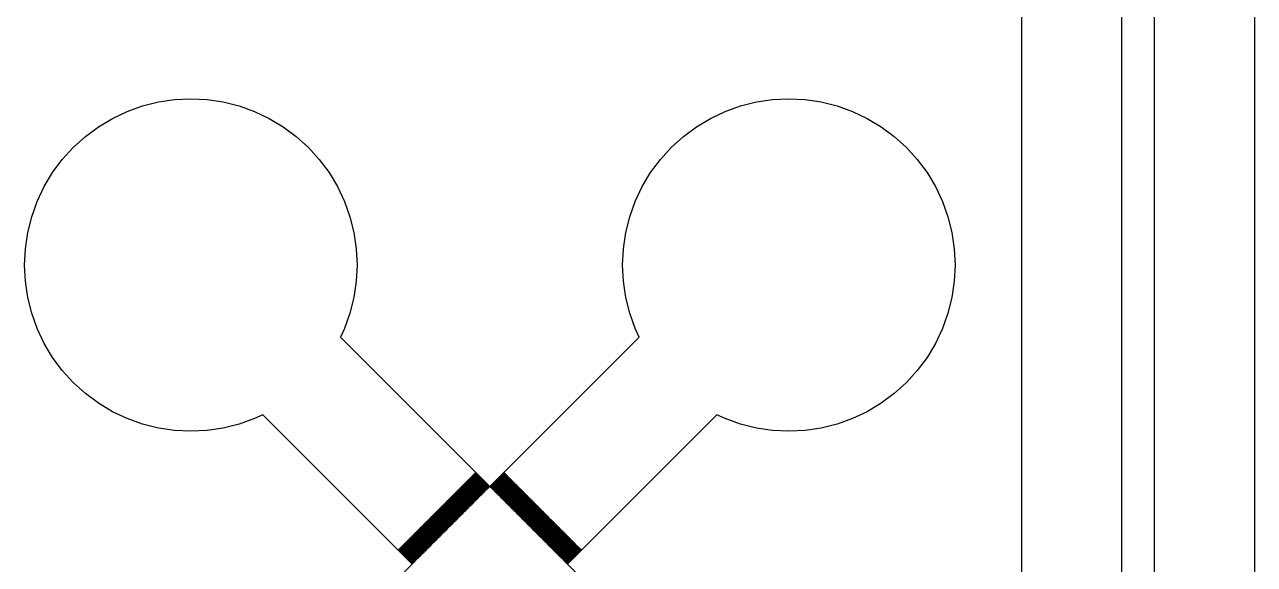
# Model space of a CAD drawing. Extents: x -16 to 132, y -40 to 113.
# Drawn here: x 94.08 to 113, y 9.2 to 17.5 of the extents above; entities that cross this region are included whole.
import ezdxf

# ---------------------------------------------------------------- set-up
doc = ezdxf.new("R2010")
doc.units = 0

msp = doc.modelspace()

# ---------------------------------------------------------------- linework, layer by layer
for p, q in [((112.997, 76.1837), (112.997, -2.55649)), ((111.463, -1.0226), (111.463, 74.6498)), ((110.952, 74.1385), (110.952, -0.51129)), ((109.418, 1.0226), (109.418, 72.6046)), ((95.8964, 16.2486), (96.1398, 16.3096)), ((96.1398, 16.3096), (96.388, 16.3464)), ((96.388, 16.3464), (96.6385, 16.3587)), ((96.6385, 16.3587), (96.8892, 16.3464)), ((96.8892, 16.3464), (97.1373, 16.3096)), ((97.1373, 16.3096), (97.3807, 16.2486)), ((105.094, 16.2486), (105.337, 16.3096)), ((105.337, 16.3096), (105.586, 16.3464)), ((105.586, 16.3464), (105.836, 16.3587)), ((105.836, 16.3587), (106.087, 16.3464)), ((106.087, 16.3464), (106.335, 16.3096)), ((106.335, 16.3096), (106.578, 16.2486)), ((95.4334, 16.0569), (95.6602, 16.1641)), ((95.6602, 16.1641), (95.8964, 16.2486)), ((97.3807, 16.2486), (97.6169, 16.1641)), ((97.6169, 16.1641), (97.8437, 16.0569)), ((104.631, 16.0569), (104.858, 16.1641)), ((104.858, 16.1641), (105.094, 16.2486)), ((106.578, 16.2486), (106.815, 16.1641)), ((106.815, 16.1641), (107.041, 16.0569)), ((95.0167, 15.7784), (95.2182, 15.9279)), ((95.2182, 15.9279), (95.4334, 16.0569)), ((97.8437, 16.0569), (98.0589, 15.9279)), ((98.0589, 15.9279), (98.2604, 15.7784)), ((104.214, 15.7784), (104.416, 15.9279)), ((104.416, 15.9279), (104.631, 16.0569)), ((107.041, 16.0569), (107.257, 15.9279)), ((107.257, 15.9279), (107.458, 15.7784)), ((94.8308, 15.6099), (95.0167, 15.7784)), ((98.2604, 15.7784), (98.4463, 15.6099)), ((104.028, 15.6099), (104.214, 15.7784)), ((107.458, 15.7784), (107.644, 15.6099)), ((94.6624, 15.424), (94.8308, 15.6099)), ((98.4463, 15.6099), (98.6148, 15.424)), ((103.86, 15.424), (104.028, 15.6099)), ((107.644, 15.6099), (107.812, 15.424)), ((94.5129, 15.2225), (94.6624, 15.424)), ((98.6148, 15.424), (98.7642, 15.2225)), ((103.711, 15.2225), (103.86, 15.424)), ((107.812, 15.424), (107.962, 15.2225)), ((94.3839, 15.0074), (94.5129, 15.2225)), ((98.7642, 15.2225), (98.8932, 15.0073)), ((103.582, 15.0073), (103.711, 15.2225)), ((107.962, 15.2225), (108.091, 15.0074)), ((94.2767, 14.7805), (94.3839, 15.0074)), ((98.8932, 15.0073), (99.0005, 14.7805)), ((103.474, 14.7805), (103.582, 15.0073)), ((108.091, 15.0074), (108.198, 14.7805)), ((94.1922, 14.5443), (94.2767, 14.7805)), ((99.0005, 14.7805), (99.085, 14.5443)), ((103.39, 14.5443), (103.474, 14.7805)), ((108.198, 14.7805), (108.283, 14.5443)), ((94.1312, 14.301), (94.1922, 14.5443)), ((99.085, 14.5443), (99.1459, 14.301)), ((103.329, 14.301), (103.39, 14.5443)), ((108.283, 14.5443), (108.344, 14.301)), ((94.0944, 14.0528), (94.1312, 14.301)), ((99.1459, 14.301), (99.1828, 14.0528)), ((103.292, 14.0528), (103.329, 14.301)), ((108.344, 14.301), (108.38, 14.0528)), ((94.0821, 13.8022), (94.0944, 14.0528)), ((99.1828, 14.0528), (99.1951, 13.8022)), ((103.28, 13.8022), (103.292, 14.0528)), ((108.38, 14.0528), (108.393, 13.8022)), ((94.0944, 13.5516), (94.0821, 13.8022)), ((99.1951, 13.8022), (99.1828, 13.5516)), ((103.292, 13.5516), (103.28, 13.8022)), ((108.393, 13.8022), (108.38, 13.5516)), ((94.1312, 13.3035), (94.0944, 13.5516)), ((99.1828, 13.5516), (99.146, 13.3035)), ((103.329, 13.3035), (103.292, 13.5516)), ((108.38, 13.5516), (108.344, 13.3035)), ((94.1922, 13.0601), (94.1312, 13.3035)), ((99.146, 13.3035), (99.085, 13.0601)), ((103.39, 13.0601), (103.329, 13.3035)), ((108.344, 13.3035), (108.283, 13.0601)), ((94.2767, 12.8239), (94.1922, 13.0601)), ((99.085, 13.0601), (99.0005, 12.8239)), ((103.474, 12.8239), (103.39, 13.0601)), ((108.283, 13.0601), (108.198, 12.8239)), ((94.3839, 12.5971), (94.2767, 12.8239)), ((99.0005, 12.8239), (98.9393, 12.6946)), ((98.9393, 12.6946), (101.237, 10.3965)), ((101.237, 10.3965), (103.535, 12.6946)), ((103.535, 12.6946), (103.474, 12.8239)), ((108.198, 12.8239), (108.091, 12.5971)), ((94.5129, 12.3819), (94.3839, 12.5971)), ((108.091, 12.5971), (107.962, 12.3819)), ((94.6624, 12.1804), (94.5129, 12.3819)), ((107.962, 12.3819), (107.812, 12.1804)), ((94.8308, 11.9945), (94.6624, 12.1804)), ((107.812, 12.1804), (107.644, 11.9945)), ((95.0167, 11.826), (94.8308, 11.9945)), ((107.644, 11.9945), (107.458, 11.826)), ((95.2182, 11.6766), (95.0167, 11.826)), ((107.458, 11.826), (107.257, 11.6766)), ((95.4334, 11.5476), (95.2182, 11.6766)), ((95.6602, 11.4403), (95.4334, 11.5476)), ((107.041, 11.5476), (106.815, 11.4403)), ((107.257, 11.6766), (107.041, 11.5476)), ((95.8965, 11.3558), (95.6602, 11.4403)), ((96.1398, 11.2949), (95.8965, 11.3558)), ((97.3807, 11.3558), (97.1373, 11.2948)), ((97.6169, 11.4403), (97.3807, 11.3558)), ((97.7462, 11.5015), (97.6169, 11.4403)), ((100.044, 9.2034), (97.7462, 11.5015)), ((104.729, 11.5015), (102.43, 9.2034)), ((104.858, 11.4403), (104.729, 11.5015)), ((105.094, 11.3558), (104.858, 11.4403)), ((105.337, 11.2948), (105.094, 11.3558)), ((106.578, 11.3558), (106.335, 11.2949)), ((106.815, 11.4403), (106.578, 11.3558)), ((96.388, 11.258), (96.1398, 11.2949)), ((96.6386, 11.2457), (96.388, 11.258)), ((96.8892, 11.258), (96.6386, 11.2457)), ((97.1373, 11.2948), (96.8892, 11.258)), ((105.586, 11.258), (105.337, 11.2948)), ((105.836, 11.2457), (105.586, 11.258)), ((106.087, 11.258), (105.836, 11.2457)), ((106.335, 11.2949), (106.087, 11.258)), ((101.013, 10.6062), (101.006, 10.5989)), ((101.006, 10.5989), (101.223, 10.382)), ((101.23, 10.3892), (101.013, 10.6062)), ((101.462, 10.6062), (101.245, 10.3892)), ((101.252, 10.382), (101.469, 10.5989)), ((101.469, 10.5989), (101.462, 10.6062)), ((100.811, 10.4037), (100.804, 10.3965)), ((101.028, 10.1868), (100.811, 10.4037)), ((100.825, 10.4182), (100.818, 10.4109)), ((100.818, 10.4109), (101.035, 10.194)), ((101.042, 10.2012), (100.825, 10.4182)), ((100.84, 10.4326), (100.832, 10.4254)), ((100.832, 10.4254), (101.049, 10.2085)), ((101.057, 10.2157), (100.84, 10.4326)), ((100.854, 10.4471), (100.847, 10.4398)), ((100.847, 10.4398), (101.064, 10.2229)), ((101.071, 10.2302), (100.854, 10.4471)), ((100.869, 10.4615), (100.861, 10.4543)), ((100.861, 10.4543), (101.078, 10.2374)), ((101.086, 10.2446), (100.869, 10.4615)), ((100.883, 10.476), (100.876, 10.4688)), ((100.876, 10.4688), (101.093, 10.2519)), ((101.1, 10.2591), (100.883, 10.476)), ((100.898, 10.4905), (100.89, 10.4832)), ((100.89, 10.4832), (101.107, 10.2663)), ((101.114, 10.2736), (100.898, 10.4905)), ((100.912, 10.5049), (100.905, 10.4977)), ((100.905, 10.4977), (101.122, 10.2808)), ((101.129, 10.288), (100.912, 10.5049)), ((100.926, 10.5194), (100.919, 10.5122)), ((100.919, 10.5122), (101.136, 10.2952)), ((101.143, 10.3025), (100.926, 10.5194)), ((100.941, 10.5339), (100.934, 10.5266)), ((100.934, 10.5266), (101.151, 10.3097)), ((101.158, 10.3169), (100.941, 10.5339)), ((100.955, 10.5483), (100.948, 10.5411)), ((100.948, 10.5411), (101.165, 10.3242)), ((101.172, 10.3314), (100.955, 10.5483)), ((100.97, 10.5628), (100.963, 10.5555)), ((100.963, 10.5555), (101.18, 10.3386)), ((101.187, 10.3459), (100.97, 10.5628)), ((100.984, 10.5772), (100.977, 10.57)), ((100.977, 10.57), (101.194, 10.3531)), ((101.201, 10.3603), (100.984, 10.5772)), ((100.999, 10.5917), (100.992, 10.5845)), ((100.992, 10.5845), (101.208, 10.3676)), ((101.216, 10.3748), (100.999, 10.5917)), ((101.476, 10.5917), (101.259, 10.3748)), ((101.266, 10.3676), (101.483, 10.5845)), ((101.49, 10.5772), (101.274, 10.3603)), ((101.281, 10.3531), (101.498, 10.57)), ((101.505, 10.5628), (101.288, 10.3459)), ((101.295, 10.3386), (101.512, 10.5556)), ((101.519, 10.5483), (101.302, 10.3314)), ((101.31, 10.3242), (101.527, 10.5411)), ((101.534, 10.5339), (101.317, 10.3169)), ((101.324, 10.3097), (101.541, 10.5266)), ((101.548, 10.5194), (101.331, 10.3025)), ((101.339, 10.2953), (101.556, 10.5122)), ((101.563, 10.5049), (101.346, 10.288)), ((101.353, 10.2808), (101.57, 10.4977)), ((101.577, 10.4905), (101.36, 10.2736)), ((101.368, 10.2663), (101.584, 10.4832)), ((101.592, 10.476), (101.375, 10.2591)), ((101.382, 10.2519), (101.599, 10.4688)), ((101.606, 10.4615), (101.389, 10.2446)), ((101.396, 10.2374), (101.613, 10.4543)), ((101.621, 10.4471), (101.404, 10.2302)), ((101.411, 10.2229), (101.628, 10.4398)), ((101.635, 10.4326), (101.418, 10.2157)), ((101.425, 10.2085), (101.642, 10.4254)), ((101.65, 10.4182), (101.433, 10.2012)), ((101.44, 10.194), (101.657, 10.4109)), ((101.664, 10.4037), (101.447, 10.1868)), ((101.483, 10.5845), (101.476, 10.5917)), ((101.498, 10.57), (101.49, 10.5772)), ((101.512, 10.5556), (101.505, 10.5628)), ((101.527, 10.5411), (101.519, 10.5483)), ((101.541, 10.5266), (101.534, 10.5339)), ((101.556, 10.5122), (101.548, 10.5194)), ((101.57, 10.4977), (101.563, 10.5049)), ((101.584, 10.4832), (101.577, 10.4905)), ((101.599, 10.4688), (101.592, 10.476)), ((101.613, 10.4543), (101.606, 10.4615)), ((101.628, 10.4398), (101.621, 10.4471)), ((101.642, 10.4254), (101.635, 10.4326)), ((101.657, 10.4109), (101.65, 10.4182)), ((101.671, 10.3965), (101.664, 10.4037)), ((100.623, 10.2157), (100.616, 10.2085)), ((100.84, 9.99878), (100.623, 10.2157)), ((100.637, 10.2302), (100.63, 10.2229)), ((100.63, 10.2229), (100.847, 10.006)), ((100.854, 10.0132), (100.637, 10.2302)), ((100.652, 10.2446), (100.644, 10.2374)), ((100.644, 10.2374), (100.861, 10.0205)), ((100.869, 10.0277), (100.652, 10.2446)), ((100.666, 10.2591), (100.659, 10.2518)), ((100.659, 10.2518), (100.876, 10.0349)), ((100.883, 10.0421), (100.666, 10.2591)), ((100.681, 10.2735), (100.673, 10.2663)), ((100.673, 10.2663), (100.89, 10.0494)), ((100.898, 10.0566), (100.681, 10.2735)), ((100.695, 10.288), (100.688, 10.2808)), ((100.688, 10.2808), (100.905, 10.0639)), ((100.912, 10.0711), (100.695, 10.288)), ((100.71, 10.3025), (100.702, 10.2952)), ((100.702, 10.2952), (100.919, 10.0783)), ((100.926, 10.0855), (100.71, 10.3025)), ((100.724, 10.3169), (100.717, 10.3097)), ((100.717, 10.3097), (100.934, 10.0928)), ((100.941, 10.1), (100.724, 10.3169)), ((100.738, 10.3314), (100.731, 10.3242)), ((100.731, 10.3242), (100.948, 10.1072)), ((100.955, 10.1145), (100.738, 10.3314)), ((100.753, 10.3458), (100.746, 10.3386)), ((100.746, 10.3386), (100.963, 10.1217)), ((100.97, 10.1289), (100.753, 10.3458)), ((100.767, 10.3603), (100.76, 10.3531)), ((100.76, 10.3531), (100.977, 10.1362)), ((100.984, 10.1434), (100.767, 10.3603)), ((100.782, 10.3748), (100.775, 10.3675)), ((100.775, 10.3675), (100.992, 10.1506)), ((100.999, 10.1579), (100.782, 10.3748)), ((100.796, 10.3892), (100.789, 10.382)), ((100.789, 10.382), (101.006, 10.1651)), ((101.013, 10.1723), (100.796, 10.3892)), ((100.804, 10.3965), (101.02, 10.1795)), ((101.049, 10.2085), (101.057, 10.2157)), ((101.064, 10.2229), (101.071, 10.2302)), ((101.078, 10.2374), (101.086, 10.2446)), ((101.093, 10.2519), (101.1, 10.2591)), ((101.107, 10.2663), (101.114, 10.2736)), ((101.122, 10.2808), (101.129, 10.288)), ((101.136, 10.2952), (101.143, 10.3025)), ((101.151, 10.3097), (101.158, 10.3169)), ((101.165, 10.3242), (101.172, 10.3314)), ((101.18, 10.3386), (101.187, 10.3459)), ((101.194, 10.3531), (101.201, 10.3603)), ((101.208, 10.3676), (101.216, 10.3748)), ((101.223, 10.382), (101.23, 10.3892)), ((101.245, 10.3892), (101.252, 10.382)), ((101.259, 10.3748), (101.266, 10.3676)), ((101.274, 10.3603), (101.281, 10.3531)), ((101.288, 10.3459), (101.295, 10.3386)), ((101.302, 10.3314), (101.31, 10.3242)), ((101.317, 10.3169), (101.324, 10.3097)), ((101.331, 10.3025), (101.339, 10.2953)), ((101.346, 10.288), (101.353, 10.2808)), ((101.36, 10.2736), (101.368, 10.2663)), ((101.375, 10.2591), (101.382, 10.2519)), ((101.389, 10.2446), (101.396, 10.2374)), ((101.404, 10.2302), (101.411, 10.2229)), ((101.418, 10.2157), (101.425, 10.2085)), ((101.454, 10.1796), (101.671, 10.3965)), ((101.678, 10.3893), (101.462, 10.1723)), ((101.469, 10.1651), (101.686, 10.382)), ((101.693, 10.3748), (101.476, 10.1579)), ((101.483, 10.1506), (101.7, 10.3676)), ((101.707, 10.3603), (101.49, 10.1434)), ((101.498, 10.1362), (101.715, 10.3531)), ((101.722, 10.3459), (101.505, 10.1289)), ((101.512, 10.1217), (101.729, 10.3386)), ((101.736, 10.3314), (101.519, 10.1145)), ((101.527, 10.1072), (101.744, 10.3242)), ((101.751, 10.3169), (101.534, 10.1)), ((101.541, 10.0928), (101.758, 10.3097)), ((101.765, 10.3025), (101.548, 10.0855)), ((101.556, 10.0783), (101.772, 10.2952)), ((101.78, 10.288), (101.563, 10.0711)), ((101.57, 10.0639), (101.787, 10.2808)), ((101.794, 10.2736), (101.577, 10.0566)), ((101.584, 10.0494), (101.801, 10.2663)), ((101.809, 10.2591), (101.592, 10.0422)), ((101.599, 10.0349), (101.816, 10.2519)), ((101.823, 10.2446), (101.606, 10.0277)), ((101.613, 10.0205), (101.83, 10.2374)), ((101.838, 10.2302), (101.621, 10.0133)), ((101.628, 10.006), (101.845, 10.2229)), ((101.852, 10.2157), (101.635, 9.99879)), ((101.686, 10.382), (101.678, 10.3893)), ((101.7, 10.3676), (101.693, 10.3748)), ((101.715, 10.3531), (101.707, 10.3603)), ((101.729, 10.3386), (101.722, 10.3459)), ((101.744, 10.3242), (101.736, 10.3314)), ((101.758, 10.3097), (101.751, 10.3169)), ((101.772, 10.2952), (101.765, 10.3025)), ((101.787, 10.2808), (101.78, 10.288)), ((101.801, 10.2663), (101.794, 10.2736)), ((101.816, 10.2519), (101.809, 10.2591)), ((101.83, 10.2374), (101.823, 10.2446)), ((101.845, 10.2229), (101.838, 10.2302)), ((101.859, 10.2085), (101.852, 10.2157)), ((100.435, 10.0277), (100.428, 10.0205)), ((100.652, 9.81078), (100.435, 10.0277)), ((100.449, 10.0421), (100.442, 10.0349)), ((100.442, 10.0349), (100.659, 9.81801)), ((100.666, 9.82523), (100.449, 10.0421)), ((100.464, 10.0566), (100.456, 10.0494)), ((100.456, 10.0494), (100.673, 9.83247)), ((100.681, 9.83969), (100.464, 10.0566)), ((100.478, 10.0711), (100.471, 10.0638)), ((100.471, 10.0638), (100.688, 9.84692)), ((100.695, 9.85416), (100.478, 10.0711)), ((100.493, 10.0855), (100.485, 10.0783)), ((100.485, 10.0783), (100.702, 9.86139)), ((100.71, 9.86861), (100.493, 10.0855)), ((100.507, 10.1), (100.5, 10.0928)), ((100.5, 10.0928), (100.717, 9.87584)), ((100.724, 9.88307), (100.507, 10.1)), ((100.522, 10.1145), (100.514, 10.1072)), ((100.514, 10.1072), (100.731, 9.8903)), ((100.738, 9.89754), (100.522, 10.1145)), ((100.536, 10.1289), (100.529, 10.1217)), ((100.529, 10.1217), (100.746, 9.90477)), ((100.753, 9.912), (100.536, 10.1289)), ((100.55, 10.1434), (100.543, 10.1362)), ((100.543, 10.1362), (100.76, 9.91924)), ((100.767, 9.92647), (100.55, 10.1434)), ((100.565, 10.1579), (100.558, 10.1506)), ((100.558, 10.1506), (100.775, 9.9337)), ((100.782, 9.94093), (100.565, 10.1579)), ((100.579, 10.1723), (100.572, 10.1651)), ((100.572, 10.1651), (100.789, 9.94815)), ((100.796, 9.9554), (100.579, 10.1723)), ((100.594, 10.1868), (100.587, 10.1795)), ((100.587, 10.1795), (100.804, 9.96262)), ((100.811, 9.96985), (100.594, 10.1868)), ((100.608, 10.2012), (100.601, 10.194)), ((100.601, 10.194), (100.818, 9.97708)), ((100.825, 9.98431), (100.608, 10.2012)), ((100.616, 10.2085), (100.832, 9.99155)), ((100.861, 10.0205), (100.869, 10.0277)), ((100.876, 10.0349), (100.883, 10.0421)), ((100.89, 10.0494), (100.898, 10.0566)), ((100.905, 10.0639), (100.912, 10.0711)), ((100.919, 10.0783), (100.926, 10.0855)), ((100.934, 10.0928), (100.941, 10.1)), ((100.948, 10.1072), (100.955, 10.1145)), ((100.963, 10.1217), (100.97, 10.1289)), ((100.977, 10.1362), (100.984, 10.1434)), ((100.992, 10.1506), (100.999, 10.1579)), ((101.006, 10.1651), (101.013, 10.1723)), ((101.02, 10.1795), (101.028, 10.1868)), ((101.035, 10.194), (101.042, 10.2012)), ((101.433, 10.2012), (101.44, 10.194)), ((101.447, 10.1868), (101.454, 10.1796)), ((101.462, 10.1723), (101.469, 10.1651)), ((101.476, 10.1579), (101.483, 10.1506)), ((101.49, 10.1434), (101.498, 10.1362)), ((101.505, 10.1289), (101.512, 10.1217)), ((101.519, 10.1145), (101.527, 10.1072)), ((101.534, 10.1), (101.541, 10.0928)), ((101.548, 10.0855), (101.556, 10.0783)), ((101.563, 10.0711), (101.57, 10.0639)), ((101.577, 10.0566), (101.584, 10.0494)), ((101.592, 10.0422), (101.599, 10.0349)), ((101.606, 10.0277), (101.613, 10.0205)), ((101.642, 9.99155), (101.859, 10.2085)), ((101.866, 10.2012), (101.65, 9.98433)), ((101.657, 9.97708), (101.874, 10.194)), ((101.881, 10.1868), (101.664, 9.96986)), ((101.671, 9.96262), (101.888, 10.1795)), ((101.895, 10.1723), (101.678, 9.9554)), ((101.686, 9.94815), (101.903, 10.1651)), ((101.91, 10.1579), (101.693, 9.94093)), ((101.7, 9.9337), (101.917, 10.1506)), ((101.924, 10.1434), (101.707, 9.92647)), ((101.715, 9.91924), (101.932, 10.1362)), ((101.939, 10.1289), (101.722, 9.91202)), ((101.729, 9.90477), (101.946, 10.1217)), ((101.953, 10.1145), (101.736, 9.89755)), ((101.744, 9.89032), (101.96, 10.1073)), ((101.968, 10.1), (101.751, 9.88309)), ((101.758, 9.87587), (101.975, 10.0928)), ((101.982, 10.0855), (101.765, 9.86862)), ((101.772, 9.8614), (101.989, 10.0783)), ((101.997, 10.0711), (101.78, 9.85416)), ((101.787, 9.84694), (102.004, 10.0639)), ((102.011, 10.0566), (101.794, 9.83969)), ((101.801, 9.83247), (102.018, 10.0494)), ((102.026, 10.0421), (101.809, 9.82523)), ((101.816, 9.81801), (102.033, 10.0349)), ((102.04, 10.0277), (101.823, 9.81078)), ((101.874, 10.194), (101.866, 10.2012)), ((101.888, 10.1795), (101.881, 10.1868)), ((101.903, 10.1651), (101.895, 10.1723)), ((101.917, 10.1506), (101.91, 10.1579)), ((101.932, 10.1362), (101.924, 10.1434)), ((101.946, 10.1217), (101.939, 10.1289)), ((101.96, 10.1073), (101.953, 10.1145)), ((101.975, 10.0928), (101.968, 10.1)), ((101.989, 10.0783), (101.982, 10.0855)), ((102.004, 10.0639), (101.997, 10.0711)), ((102.018, 10.0494), (102.011, 10.0566)), ((102.033, 10.0349), (102.026, 10.0421)), ((102.047, 10.0205), (102.04, 10.0277)), ((100.247, 9.83969), (100.24, 9.83247)), ((100.464, 9.62277), (100.247, 9.83969)), ((100.261, 9.85416), (100.254, 9.84694)), ((100.254, 9.84694), (100.471, 9.63)), ((100.478, 9.63724), (100.261, 9.85416)), ((100.276, 9.86862), (100.268, 9.8614)), ((100.268, 9.8614), (100.485, 9.64447)), ((100.493, 9.6517), (100.276, 9.86862)), ((100.29, 9.88309), (100.283, 9.87587)), ((100.283, 9.87587), (100.5, 9.65894)), ((100.507, 9.66617), (100.29, 9.88309)), ((100.305, 9.89755), (100.297, 9.89032)), ((100.297, 9.89032), (100.514, 9.6734)), ((100.522, 9.68063), (100.305, 9.89755)), ((100.319, 9.91202), (100.312, 9.90477)), ((100.312, 9.90477), (100.529, 9.68785)), ((100.536, 9.6951), (100.319, 9.91202)), ((100.334, 9.92647), (100.326, 9.91924)), ((100.326, 9.91924), (100.543, 9.70232)), ((100.55, 9.70955), (100.334, 9.92647)), ((100.348, 9.94093), (100.341, 9.9337)), ((100.341, 9.9337), (100.558, 9.71678)), ((100.565, 9.72401), (100.348, 9.94093)), ((100.362, 9.9554), (100.355, 9.94817)), ((100.355, 9.94817), (100.572, 9.73125)), ((100.579, 9.73848), (100.362, 9.9554)), ((100.377, 9.96986), (100.37, 9.96262)), ((100.37, 9.96262), (100.587, 9.7457)), ((100.594, 9.75293), (100.377, 9.96986)), ((100.391, 9.98431), (100.384, 9.97708)), ((100.384, 9.97708), (100.601, 9.76016)), ((100.608, 9.76738), (100.391, 9.98431)), ((100.406, 9.99878), (100.399, 9.99155)), ((100.399, 9.99155), (100.616, 9.77463)), ((100.623, 9.78185), (100.406, 9.99878)), ((100.42, 10.0132), (100.413, 10.006)), ((100.413, 10.006), (100.63, 9.78909)), ((100.637, 9.79631), (100.42, 10.0132)), ((100.428, 10.0205), (100.644, 9.80354)), ((100.673, 9.83247), (100.681, 9.83969)), ((100.688, 9.84692), (100.695, 9.85416)), ((100.702, 9.86139), (100.71, 9.86861)), ((100.717, 9.87584), (100.724, 9.88307)), ((100.731, 9.8903), (100.738, 9.89754)), ((100.746, 9.90477), (100.753, 9.912)), ((100.76, 9.91924), (100.767, 9.92647)), ((100.775, 9.9337), (100.782, 9.94093)), ((100.789, 9.94815), (100.796, 9.9554)), ((100.804, 9.96262), (100.811, 9.96985)), ((100.818, 9.97708), (100.825, 9.98431)), ((100.832, 9.99155), (100.84, 9.99878)), ((100.847, 10.006), (100.854, 10.0132)), ((101.621, 10.0133), (101.628, 10.006)), ((101.635, 9.99879), (101.642, 9.99155)), ((101.65, 9.98433), (101.657, 9.97708)), ((101.664, 9.96986), (101.671, 9.96262)), ((101.678, 9.9554), (101.686, 9.94815)), ((101.693, 9.94093), (101.7, 9.9337)), ((101.707, 9.92647), (101.715, 9.91924)), ((101.722, 9.91202), (101.729, 9.90477)), ((101.736, 9.89755), (101.744, 9.89032)), ((101.751, 9.88309), (101.758, 9.87587)), ((101.765, 9.86862), (101.772, 9.8614)), ((101.78, 9.85416), (101.787, 9.84694)), ((101.794, 9.83969), (101.801, 9.83247)), ((101.83, 9.80354), (102.047, 10.0205)), ((102.054, 10.0133), (101.838, 9.79633)), ((101.845, 9.78909), (102.062, 10.006)), ((102.069, 9.99879), (101.852, 9.78186)), ((101.859, 9.77464), (102.076, 9.99156)), ((102.083, 9.98433), (101.866, 9.7674)), ((101.874, 9.76018), (102.091, 9.9771)), ((102.098, 9.96988), (101.881, 9.75294)), ((101.888, 9.74571), (102.105, 9.96263)), ((102.112, 9.9554), (101.895, 9.73848)), ((101.903, 9.73125), (102.12, 9.94817)), ((102.127, 9.94093), (101.91, 9.72401)), ((101.917, 9.71678), (102.134, 9.9337)), ((102.141, 9.92647), (101.924, 9.70955)), ((101.932, 9.70232), (102.148, 9.91924)), ((102.156, 9.91202), (101.939, 9.6951)), ((101.946, 9.68785), (102.163, 9.90477)), ((102.17, 9.89755), (101.953, 9.68063)), ((101.96, 9.6734), (102.177, 9.89032)), ((102.185, 9.88309), (101.968, 9.66617)), ((101.975, 9.65894), (102.192, 9.87587)), ((102.199, 9.86864), (101.982, 9.65172)), ((101.989, 9.64447), (102.206, 9.8614)), ((102.214, 9.85417), (101.997, 9.63725)), ((102.004, 9.63002), (102.221, 9.84695)), ((102.228, 9.83971), (102.011, 9.62279)), ((102.062, 10.006), (102.054, 10.0133)), ((102.076, 9.99156), (102.069, 9.99879)), ((102.091, 9.9771), (102.083, 9.98433)), ((102.105, 9.96263), (102.098, 9.96988)), ((102.12, 9.94817), (102.112, 9.9554)), ((102.134, 9.9337), (102.127, 9.94093)), ((102.148, 9.91924), (102.141, 9.92647)), ((102.163, 9.90477), (102.156, 9.91202)), ((102.177, 9.89032), (102.17, 9.89755)), ((102.192, 9.87587), (102.185, 9.88309)), ((102.206, 9.8614), (102.199, 9.86864)), ((102.221, 9.84695), (102.214, 9.85417)), ((102.235, 9.83249), (102.228, 9.83971)), ((100.059, 9.6517), (100.052, 9.64445)), ((100.276, 9.43478), (100.059, 9.6517)), ((100.073, 9.66617), (100.066, 9.65892)), ((100.066, 9.65892), (100.283, 9.442)), ((100.29, 9.44925), (100.073, 9.66617)), ((100.088, 9.68062), (100.08, 9.67339)), ((100.08, 9.67339), (100.297, 9.45647)), ((100.305, 9.4637), (100.088, 9.68062)), ((100.102, 9.69508), (100.095, 9.68785)), ((100.095, 9.68785), (100.312, 9.47093)), ((100.319, 9.47815), (100.102, 9.69508)), ((100.117, 9.70955), (100.109, 9.7023)), ((100.109, 9.7023), (100.326, 9.48538)), ((100.334, 9.49261), (100.117, 9.70955)), ((100.131, 9.72401), (100.124, 9.71677)), ((100.124, 9.71677), (100.341, 9.49985)), ((100.348, 9.50708), (100.131, 9.72401)), ((100.146, 9.73848), (100.138, 9.73123)), ((100.138, 9.73123), (100.355, 9.51431)), ((100.362, 9.52155), (100.146, 9.73848)), ((100.16, 9.75293), (100.153, 9.7457)), ((100.153, 9.7457), (100.37, 9.52878)), ((100.377, 9.53601), (100.16, 9.75293)), ((100.174, 9.7674), (100.167, 9.76016)), ((100.167, 9.76016), (100.384, 9.54324)), ((100.391, 9.55048), (100.174, 9.7674)), ((100.189, 9.78185), (100.182, 9.77463)), ((100.182, 9.77463), (100.399, 9.55771)), ((100.406, 9.56493), (100.189, 9.78185)), ((100.203, 9.79631), (100.196, 9.78909)), ((100.196, 9.78909), (100.413, 9.57217)), ((100.42, 9.57939), (100.203, 9.79631)), ((100.218, 9.81078), (100.211, 9.80354)), ((100.211, 9.80354), (100.428, 9.58662)), ((100.435, 9.59386), (100.218, 9.81078)), ((100.232, 9.82523), (100.225, 9.81801)), ((100.225, 9.81801), (100.442, 9.60109)), ((100.449, 9.60831), (100.232, 9.82523)), ((100.24, 9.83247), (100.456, 9.61554)), ((100.485, 9.64447), (100.493, 9.6517)), ((100.5, 9.65894), (100.507, 9.66617)), ((100.514, 9.6734), (100.522, 9.68063)), ((100.529, 9.68785), (100.536, 9.6951)), ((100.543, 9.70232), (100.55, 9.70955)), ((100.558, 9.71678), (100.565, 9.72401)), ((100.572, 9.73125), (100.579, 9.73848)), ((100.587, 9.7457), (100.594, 9.75293)), ((100.601, 9.76016), (100.608, 9.76738)), ((100.616, 9.77463), (100.623, 9.78185)), ((100.63, 9.78909), (100.637, 9.79631)), ((100.644, 9.80354), (100.652, 9.81078)), ((100.659, 9.81801), (100.666, 9.82523)), ((101.809, 9.82523), (101.816, 9.81801)), ((101.823, 9.81078), (101.83, 9.80354)), ((101.838, 9.79633), (101.845, 9.78909)), ((101.852, 9.78186), (101.859, 9.77464)), ((101.866, 9.7674), (101.874, 9.76018)), ((101.881, 9.75294), (101.888, 9.74571)), ((101.895, 9.73848), (101.903, 9.73125)), ((101.91, 9.72401), (101.917, 9.71678)), ((101.924, 9.70955), (101.932, 9.70232)), ((101.939, 9.6951), (101.946, 9.68785)), ((101.953, 9.68063), (101.96, 9.6734)), ((101.968, 9.66617), (101.975, 9.65894)), ((101.982, 9.65172), (101.989, 9.64447)), ((102.018, 9.61557), (102.235, 9.83249)), ((102.242, 9.82524), (102.026, 9.60832)), ((102.033, 9.6011), (102.25, 9.81802)), ((102.257, 9.81078), (102.04, 9.59386)), ((102.047, 9.58664), (102.264, 9.80356)), ((102.271, 9.79631), (102.054, 9.57939)), ((102.062, 9.57217), (102.279, 9.78909)), ((102.286, 9.78185), (102.069, 9.56493)), ((102.076, 9.55771), (102.293, 9.77463)), ((102.3, 9.7674), (102.083, 9.55048)), ((102.091, 9.54324), (102.308, 9.76016)), ((102.315, 9.75293), (102.098, 9.53601)), ((102.105, 9.52878), (102.322, 9.7457)), ((102.329, 9.73848), (102.112, 9.52155)), ((102.12, 9.51433), (102.336, 9.73125)), ((102.344, 9.72401), (102.127, 9.50708)), ((102.134, 9.49986), (102.351, 9.71678)), ((102.358, 9.70956), (102.141, 9.49263)), ((102.148, 9.4854), (102.365, 9.70232)), ((102.373, 9.6951), (102.156, 9.47818)), ((102.163, 9.47095), (102.38, 9.68787)), ((102.387, 9.68063), (102.17, 9.46371)), ((102.177, 9.45648), (102.394, 9.6734)), ((102.402, 9.66617), (102.185, 9.44925)), ((102.192, 9.44202), (102.409, 9.65894)), ((102.416, 9.6517), (102.199, 9.43478)), ((102.25, 9.81802), (102.242, 9.82524)), ((102.264, 9.80356), (102.257, 9.81078)), ((102.279, 9.78909), (102.271, 9.79631)), ((102.293, 9.77463), (102.286, 9.78185)), ((102.308, 9.76016), (102.3, 9.7674)), ((102.322, 9.7457), (102.315, 9.75293)), ((102.336, 9.73125), (102.329, 9.73848)), ((102.351, 9.71678), (102.344, 9.72401)), ((102.365, 9.70232), (102.358, 9.70956)), ((102.38, 9.68787), (102.373, 9.6951)), ((102.394, 9.6734), (102.387, 9.68063)), ((102.409, 9.65894), (102.402, 9.66617)), ((102.423, 9.64447), (102.416, 9.6517)), ((99.8708, 9.4637), (99.8635, 9.45647)), ((100.088, 9.24677), (99.8708, 9.4637)), ((99.8852, 9.47815), (99.878, 9.47093)), ((99.878, 9.47093), (100.095, 9.25401)), ((100.102, 9.26123), (99.8852, 9.47815)), ((99.8997, 9.49261), (99.8925, 9.4854)), ((99.8925, 9.4854), (100.109, 9.26848)), ((100.117, 9.2757), (99.8997, 9.49261)), ((99.9142, 9.50708), (99.9069, 9.49985)), ((99.9069, 9.49985), (100.124, 9.28293)), ((100.131, 9.29016), (99.9142, 9.50708)), ((99.9286, 9.52153), (99.9214, 9.51431)), ((99.9214, 9.51431), (100.138, 9.29739)), ((100.146, 9.30461), (99.9286, 9.52153)), ((99.9431, 9.536), (99.9359, 9.52878)), ((99.9359, 9.52878), (100.153, 9.31186)), ((100.16, 9.31908), (99.9431, 9.536)), ((99.9575, 9.55046), (99.9503, 9.54323)), ((99.9503, 9.54323), (100.167, 9.32631)), ((100.174, 9.33354), (99.9575, 9.55046)), ((99.972, 9.56493), (99.9648, 9.55769)), ((99.9648, 9.55769), (100.182, 9.34076)), ((100.189, 9.34801), (99.972, 9.56493)), ((99.9865, 9.57939), (99.9792, 9.57216)), ((99.9792, 9.57216), (100.196, 9.35522)), ((100.203, 9.36247), (99.9865, 9.57939)), ((100.001, 9.59386), (99.9937, 9.58662)), ((99.9937, 9.58662), (100.211, 9.36969)), ((100.218, 9.37694), (100.001, 9.59386)), ((100.015, 9.60832), (100.008, 9.60109)), ((100.008, 9.60109), (100.225, 9.38416)), ((100.232, 9.3914), (100.015, 9.60832)), ((100.03, 9.62277), (100.023, 9.61554)), ((100.023, 9.61554), (100.24, 9.39862)), ((100.247, 9.40585), (100.03, 9.62277)), ((100.044, 9.63724), (100.037, 9.63)), ((100.037, 9.63), (100.254, 9.41309)), ((100.261, 9.42032), (100.044, 9.63724)), ((100.052, 9.64445), (100.268, 9.42754)), ((100.297, 9.45647), (100.305, 9.4637)), ((100.312, 9.47093), (100.319, 9.47815)), ((100.326, 9.48538), (100.334, 9.49261)), ((100.341, 9.49985), (100.348, 9.50708)), ((100.355, 9.51431), (100.362, 9.52155)), ((100.37, 9.52878), (100.377, 9.53601)), ((100.384, 9.54324), (100.391, 9.55048)), ((100.399, 9.55771), (100.406, 9.56493)), ((100.413, 9.57217), (100.42, 9.57939)), ((100.428, 9.58662), (100.435, 9.59386)), ((100.442, 9.60109), (100.449, 9.60831)), ((100.456, 9.61554), (100.464, 9.62277)), ((100.471, 9.63), (100.478, 9.63724)), ((101.997, 9.63725), (102.004, 9.63002)), ((102.011, 9.62279), (102.018, 9.61557)), ((102.026, 9.60832), (102.033, 9.6011)), ((102.04, 9.59386), (102.047, 9.58664)), ((102.054, 9.57939), (102.062, 9.57217)), ((102.069, 9.56493), (102.076, 9.55771)), ((102.083, 9.55048), (102.091, 9.54324)), ((102.098, 9.53601), (102.105, 9.52878)), ((102.112, 9.52155), (102.12, 9.51433)), ((102.127, 9.50708), (102.134, 9.49986)), ((102.141, 9.49263), (102.148, 9.4854)), ((102.156, 9.47818), (102.163, 9.47095)), ((102.17, 9.46371), (102.177, 9.45648)), ((102.206, 9.42755), (102.423, 9.64447)), ((102.43, 9.63724), (102.214, 9.42032)), ((102.221, 9.41309), (102.438, 9.63)), ((102.445, 9.62277), (102.228, 9.40585)), ((102.235, 9.39862), (102.452, 9.61554)), ((102.459, 9.60832), (102.242, 9.3914)), ((102.25, 9.38416), (102.467, 9.60109)), ((102.474, 9.59386), (102.257, 9.37694)), ((102.264, 9.36971), (102.481, 9.58664)), ((102.488, 9.57939), (102.271, 9.36247)), ((102.279, 9.35524), (102.496, 9.57217)), ((102.503, 9.56493), (102.286, 9.34801)), ((102.293, 9.34079), (102.51, 9.55771)), ((102.517, 9.55048), (102.3, 9.33356)), ((102.308, 9.32632), (102.524, 9.54324)), ((102.532, 9.53601), (102.315, 9.31909)), ((102.322, 9.31186), (102.539, 9.52878)), ((102.546, 9.52155), (102.329, 9.30463)), ((102.336, 9.29739), (102.553, 9.51431)), ((102.561, 9.50708), (102.344, 9.29016)), ((102.351, 9.28293), (102.568, 9.49985)), ((102.575, 9.49261), (102.358, 9.2757)), ((102.365, 9.26848), (102.582, 9.4854)), ((102.59, 9.47815), (102.373, 9.26123)), ((102.38, 9.25401), (102.597, 9.47093)), ((102.604, 9.4637), (102.387, 9.24677)), ((102.438, 9.63), (102.43, 9.63724)), ((102.452, 9.61554), (102.445, 9.62277)), ((102.467, 9.60109), (102.459, 9.60832)), ((102.481, 9.58664), (102.474, 9.59386)), ((102.496, 9.57217), (102.488, 9.57939)), ((102.51, 9.55771), (102.503, 9.56493)), ((102.524, 9.54324), (102.517, 9.55048)), ((102.539, 9.52878), (102.532, 9.53601)), ((102.553, 9.51431), (102.546, 9.52155)), ((102.568, 9.49985), (102.561, 9.50708)), ((102.582, 9.4854), (102.575, 9.49261)), ((102.597, 9.47093), (102.59, 9.47815)), ((102.611, 9.45647), (102.604, 9.4637)), ((99.8418, 9.43478), (99.8346, 9.42754)), ((99.8346, 9.42754), (100.052, 9.21062)), ((100.059, 9.21785), (99.8418, 9.43478)), ((99.8563, 9.44925), (99.8491, 9.442)), ((99.8491, 9.442), (100.066, 9.22508)), ((100.073, 9.23232), (99.8563, 9.44925)), ((99.8635, 9.45647), (100.08, 9.23955)), ((100.109, 9.26848), (100.117, 9.2757)), ((100.124, 9.28293), (100.131, 9.29016)), ((100.138, 9.29739), (100.146, 9.30461)), ((100.153, 9.31186), (100.16, 9.31908)), ((100.167, 9.32631), (100.174, 9.33354)), ((100.182, 9.34076), (100.189, 9.34801)), ((100.196, 9.35522), (100.203, 9.36247)), ((100.211, 9.36969), (100.218, 9.37694)), ((100.225, 9.38416), (100.232, 9.3914)), ((100.24, 9.39862), (100.247, 9.40585)), ((100.254, 9.41309), (100.261, 9.42032)), ((100.268, 9.42754), (100.276, 9.43478)), ((100.283, 9.442), (100.29, 9.44925)), ((102.185, 9.44925), (102.192, 9.44202)), ((102.199, 9.43478), (102.206, 9.42755)), ((102.214, 9.42032), (102.221, 9.41309)), ((102.228, 9.40585), (102.235, 9.39862)), ((102.242, 9.3914), (102.25, 9.38416)), ((102.257, 9.37694), (102.264, 9.36971)), ((102.271, 9.36247), (102.279, 9.35524)), ((102.286, 9.34801), (102.293, 9.34079)), ((102.3, 9.33356), (102.308, 9.32632)), ((102.315, 9.31909), (102.322, 9.31186)), ((102.329, 9.30463), (102.336, 9.29739)), ((102.344, 9.29016), (102.351, 9.28293)), ((102.358, 9.2757), (102.365, 9.26848)), ((102.394, 9.23955), (102.611, 9.45647)), ((102.618, 9.44925), (102.402, 9.23232)), ((102.409, 9.22508), (102.626, 9.442)), ((102.633, 9.43478), (102.416, 9.21785)), ((102.423, 9.21063), (102.64, 9.42755)), ((102.626, 9.442), (102.618, 9.44925)), ((102.64, 9.42755), (102.633, 9.43478)), ((97.7462, 6.9053), (100.044, 9.2034)), ((100.052, 9.21062), (100.059, 9.21785)), ((100.066, 9.22508), (100.073, 9.23232)), ((100.08, 9.23955), (100.088, 9.24677)), ((100.095, 9.25401), (100.102, 9.26123)), ((102.373, 9.26123), (102.38, 9.25401)), ((102.387, 9.24677), (102.394, 9.23955)), ((102.402, 9.23232), (102.409, 9.22508)), ((102.416, 9.21785), (102.423, 9.21063)), ((102.43, 9.2034), (104.729, 6.9053))]:
    msp.add_line(p, q)

doc.saveas('drawing.dxf')
